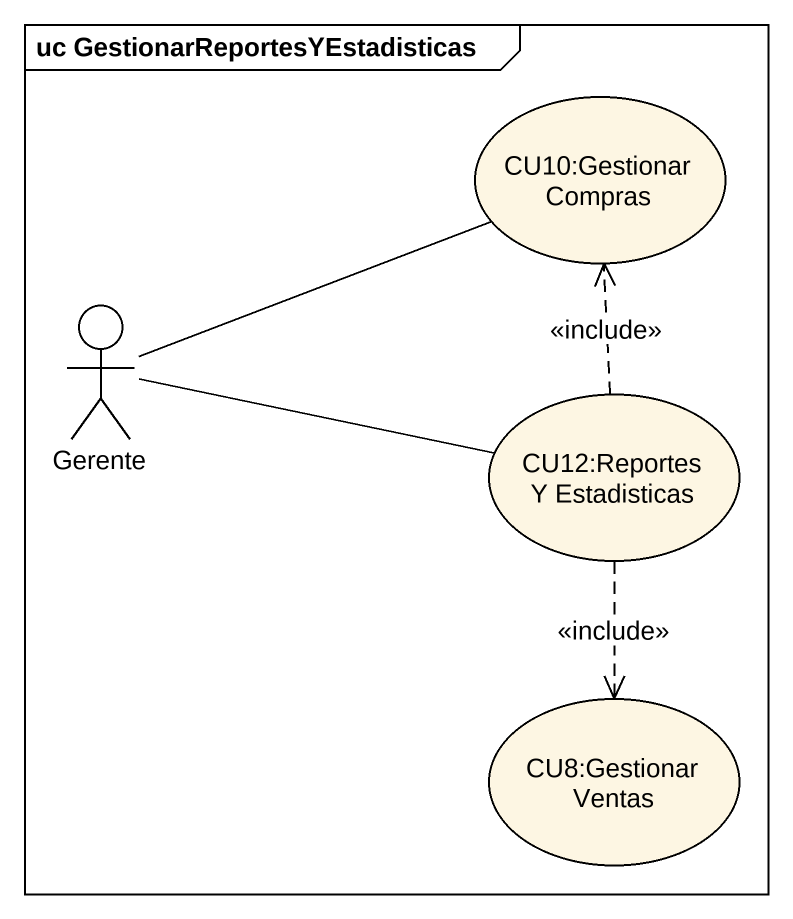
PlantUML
@startuml
mainframe uc GestionarReportesYEstadisticas
usecase "CU10:Gestionar Compras" as CU10_Gestionar_Compras
actor Gerente
usecase "CU12:Reportes Y Estadisticas" as CU12_Reportes_Y_Estadisticas
usecase "CU8:Gestionar Ventas" as CU8_Gestionar_Ventas
Gerente -right- CU10_Gestionar_Compras
Gerente -right- CU12_Reportes_Y_Estadisticas
CU12_Reportes_Y_Estadisticas .up.> CU10_Gestionar_Compras : <<include>>
CU12_Reportes_Y_Estadisticas ..> CU8_Gestionar_Ventas : <<include>>
@enduml
